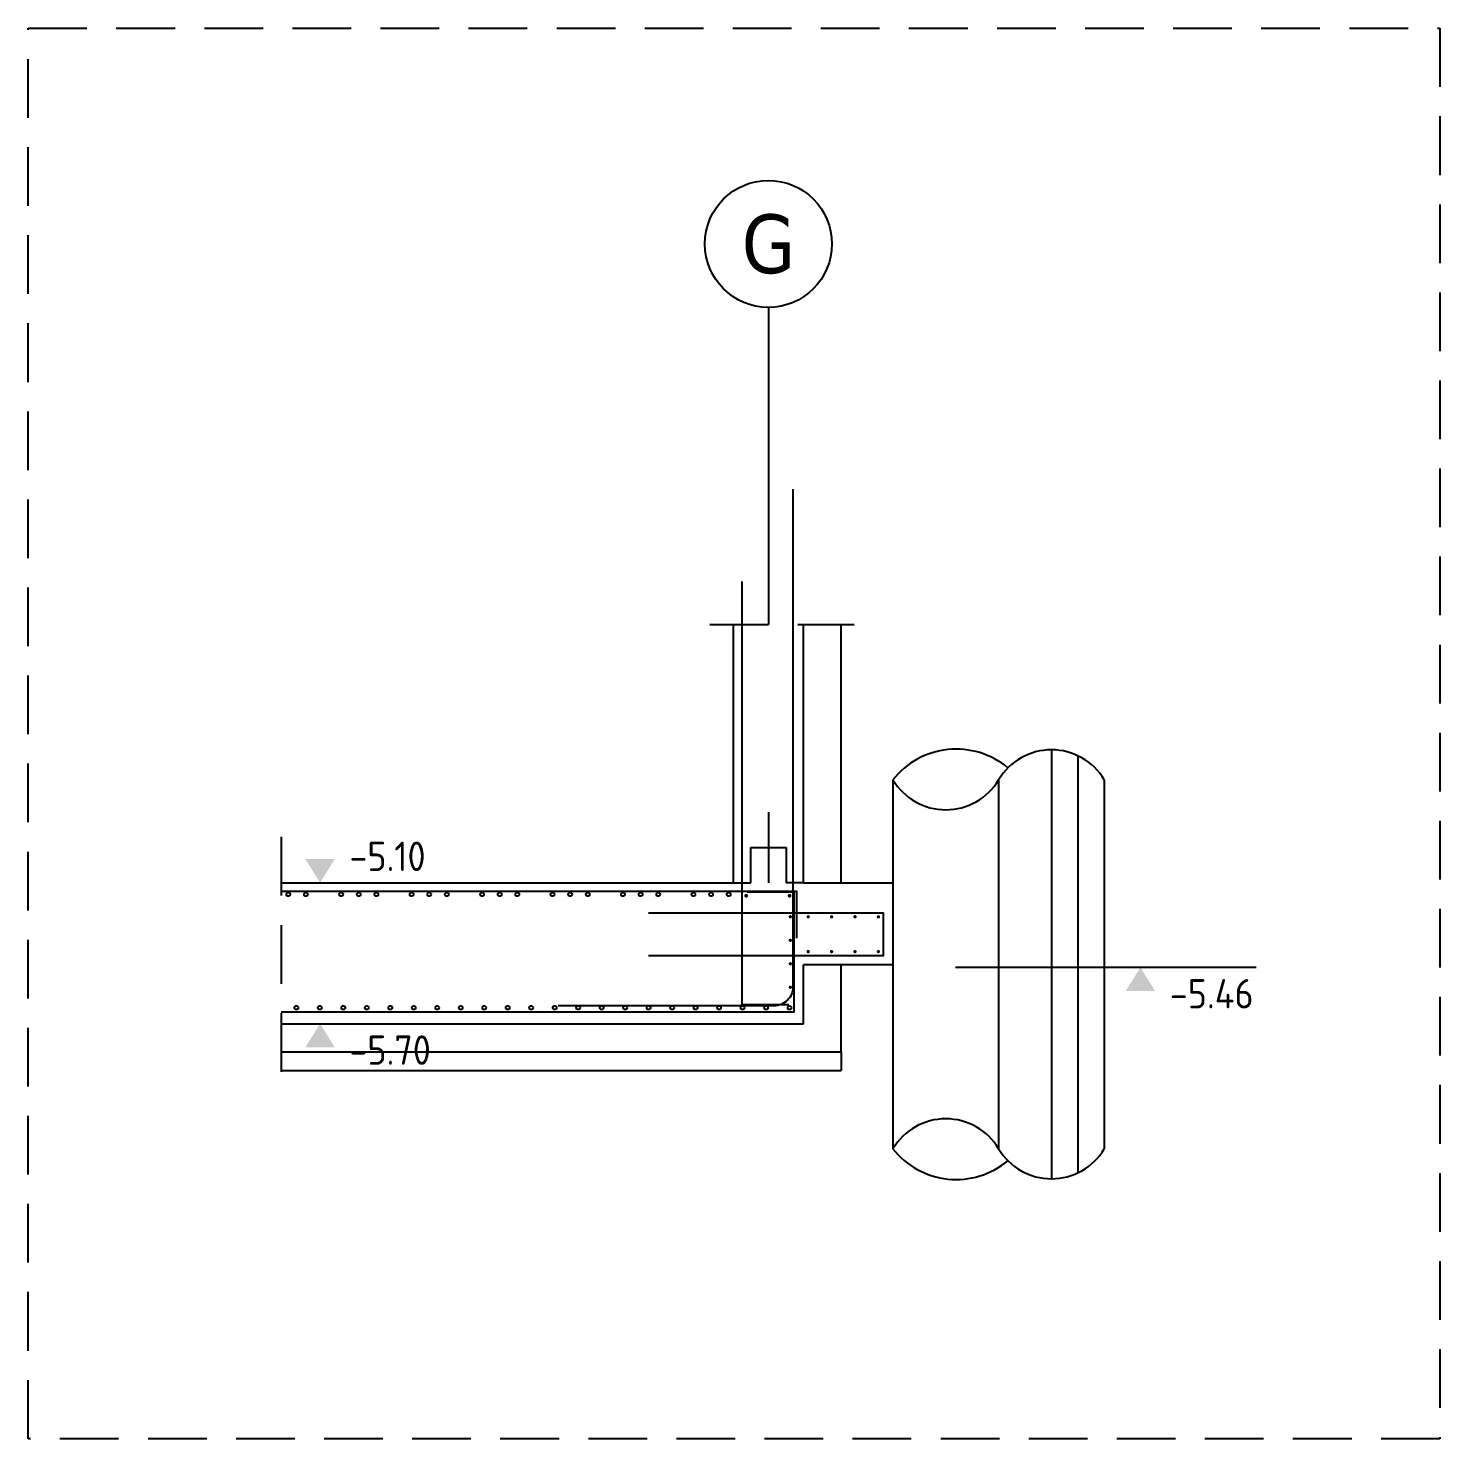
# Model space of a CAD drawing. Extents: x -28 to 85, y -37 to 54.
# Drawn here: x -28.1 to -22.09, y -20.88 to -14.88 of the extents above; entities that cross this region are included whole.
import ezdxf

# ---------------------------------------------------------------- set-up
doc = ezdxf.new("R2010")
doc.units = 0
doc.header["$LTSCALE"] = 0.5
for name, pattern in [('AUSGEZOGEN', [1000.01, 1000, 0.01]), ('DASHED', [0.75, 0.5, -0.25]), ('STRICHLINIE', [0.75, 0.5, -0.25])]:
    doc.linetypes.add(name, pattern=pattern)
for name, color, linetype in [('ACHSEN', 7, 'Continuous'), ('AFU', 7, 'Continuous'), ('BETON', 7, 'Continuous'), ('DETAIL', 7, 'Continuous'), ('HILFE', 7, 'Continuous'), ('koten', 7, 'Continuous'), ('RND', 7, 'Continuous'), ('SFP_Achsen', 7, 'Continuous'), ('SFP_Hilfe', 7, 'Continuous'), ('Verbau', 7, 'Continuous')]:
    doc.layers.add(name, color=color, linetype=linetype)
doc.styles.add('helv', font='tahoma.ttf')
doc.styles.add('txt', font='isocp.shx')

# ---------------------------------------------------------------- blocks, each defined once
blk = doc.blocks.new('okrd_o')
at = {"layer": 'koten', "color": 7, "linetype": 'Continuous'}
blk.add_solid([(-0.125, 0.202), (0.125, 0.202), (0, 0)], dxfattribs=at)
at = {"layer": 'koten', "style": 'txt'}
blk.add_attdef('OKRD', (0.25, 0.1), '', height=0.25, dxfattribs=at)
blk = doc.blocks.new('okrd_u')
at = {"layer": 'koten', "color": 7, "linetype": 'Continuous'}
blk.add_solid([(-0.125, -0.202), (0.125, -0.202), (0, 0)], dxfattribs=at)
at = {"layer": 'koten', "style": 'txt'}
blk.add_attdef('OKRD', (0.25, -0.35), '', height=0.25, dxfattribs=at)

msp = doc.modelspace()

# ---------------------------------------------------------------- linework, layer by layer
at = {"layer": 'ACHSEN', "color": 140, "linetype": 'AUSGEZOGEN'}
msp.add_line((-24.94789, -16.06531), (-24.94789, -17.41531), dxfattribs=at)
at = {"layer": 'AFU', "color": 1, "linetype": 'AUSGEZOGEN'}
msp.add_line((-24.94789, -18.21531), (-24.94789, -18.51531), dxfattribs=at)
at = {"layer": 'AFU', "color": 8, "linetype": 'AUSGEZOGEN'}
for p, q in [((-25.02289, -18.51531), (-25.02289, -18.36531)), ((-25.02289, -18.36531), (-24.87289, -18.36531)), ((-24.87289, -18.36531), (-24.87289, -18.51531)), ((-25.09789, -18.51531), (-25.02289, -18.51531)), ((-24.79789, -18.51531), (-24.87289, -18.51531))]:
    msp.add_line(p, q, dxfattribs=at)
at = {"layer": 'BETON', "color": 6, "linetype": 'AUSGEZOGEN'}
for p, q in [((-25.09789, -17.41531), (-25.09789, -18.51531)), ((-24.79789, -18.51531), (-24.79789, -17.41531)), ((-27.02289, -18.51531), (-25.09789, -18.51531)), ((-24.79789, -18.51531), (-24.41789, -18.51531)), ((-24.41789, -18.51531), (-24.41789, -18.86531)), ((-24.79789, -19.11531), (-24.79789, -18.86531)), ((-24.41789, -18.86531), (-24.79789, -18.86531)), ((-27.02289, -19.11531), (-24.79789, -19.11531))]:
    msp.add_line(p, q, dxfattribs=at)
at = {"layer": 'DETAIL', "color": 102, "linetype": 'STRICHLINIE'}
msp.add_lwpolyline([(-28.09937, -20.88291), (-28.09937, -14.87644), (-22.08942, -14.87644), (-22.08942, -20.88291)], close=True, dxfattribs=at)
at = {"layer": 'HILFE', "color": 102, "linetype": 'AUSGEZOGEN'}
for p, q in [((-24.63789, -18.51531), (-24.63789, -17.41531)), ((-24.63789, -19.23531), (-24.63789, -18.86531)), ((-24.15098, -18.87531), (-22.8706, -18.87531)), ((-27.02289, -19.23531), (-24.63789, -19.23531)), ((-24.63789, -19.23531), (-24.63789, -19.31531)), ((-27.02289, -19.31531), (-24.63789, -19.31531))]:
    msp.add_line(p, q, dxfattribs=at)
at = {"layer": 'RND', "color": 1, "linetype": 'AUSGEZOGEN'}
msp.add_lwpolyline([(-24.84365, -16.83915), (-24.84365, -18.95915, -0.4142136), (-24.92365, -19.03915), (-25.84365, -19.03915)], format="xyb", dxfattribs=at)
for points in [[(-25.06151, -17.23302), (-25.06151, -19.03302), (-24.86151, -19.03302)], [(-27.02289, -18.55168), (-24.82774, -18.55168), (-24.82774, -18.75168)], [(-27.02289, -19.06531), (-24.83789, -19.06531), (-24.83789, -18.55531), (-25.03789, -18.55531)], [(-25.45789, -18.82531), (-24.45789, -18.82531), (-24.45789, -18.64531), (-25.45789, -18.64531)]]:
    msp.add_lwpolyline(points, dxfattribs=at)
at = {"layer": 'RND', "color": 7, "linetype": 'AUSGEZOGEN'}
for points, const_width in [([(-25.0465, -18.57054, 1), (-25.0385, -18.57054, 1)], 0.008), ([(-24.86182, -18.57054, 1), (-24.85382, -18.57054, 1)], 0.008), ([(-24.85798, -18.66011, 1), (-24.85098, -18.66011, 1)], 0.007), ([(-24.77497, -18.6602, -1), (-24.78197, -18.6602, -1)], 0.007), ([(-24.67535, -18.6602, -1), (-24.68235, -18.6602, -1)], 0.007), ([(-24.57572, -18.6602, -1), (-24.58272, -18.6602, -1)], 0.007), ([(-24.4761, -18.6602, -1), (-24.4831, -18.6602, -1)], 0.007), ([(-24.85798, -18.76011, 1), (-24.85098, -18.76011, 1)], 0.007), ([(-24.77497, -18.80848, -1), (-24.78197, -18.80848, -1)], 0.007), ([(-24.67535, -18.80848, -1), (-24.68235, -18.80848, -1)], 0.007), ([(-24.57572, -18.80848, -1), (-24.58272, -18.80848, -1)], 0.007), ([(-24.4761, -18.80848, -1), (-24.4831, -18.80848, -1)], 0.007), ([(-24.85798, -18.86011, 1), (-24.85098, -18.86011, 1)], 0.007), ([(-24.85798, -18.96011, 1), (-24.85098, -18.96011, 1)], 0.007)]:
    msp.add_lwpolyline(points, format="xyb", close=True, dxfattribs=dict(at, const_width=const_width))
at = {"layer": 'RND', "color": 102, "linetype": 'AUSGEZOGEN'}
for centre in [(-26.99203, -18.56478), (-26.69203, -18.56478), (-26.39203, -18.56478), (-26.09203, -18.56478), (-25.79203, -18.56478), (-25.49203, -18.56478), (-25.19203, -18.56478)]:
    msp.add_circle(centre, 0.008, dxfattribs=at)
at = {"layer": 'RND', "color": 7, "linetype": 'AUSGEZOGEN'}
for centre in [(-26.91703, -18.56478), (-26.76703, -18.56478), (-26.61703, -18.56478), (-26.46703, -18.56478), (-26.31703, -18.56478), (-26.16703, -18.56478), (-26.01703, -18.56478), (-25.86703, -18.56478), (-25.71703, -18.56478), (-25.56703, -18.56478), (-25.41703, -18.56478), (-25.26703, -18.56478), (-25.11703, -18.56478), (-26.95782, -19.04718), (-26.85782, -19.04718), (-26.75782, -19.04718), (-26.65782, -19.04718), (-26.55782, -19.04718), (-26.45782, -19.04718), (-26.35782, -19.04718), (-26.25782, -19.04718), (-26.15782, -19.04718), (-26.05782, -19.04718), (-25.95782, -19.04718), (-25.85782, -19.04718), (-25.75782, -19.04718), (-25.65782, -19.04718), (-25.55782, -19.04718), (-25.45782, -19.04718), (-25.35782, -19.04718), (-25.25782, -19.04718), (-25.15782, -19.04718), (-25.05782, -19.04718), (-24.95782, -19.04718), (-24.85782, -19.04718)]:
    msp.add_circle(centre, 0.008, dxfattribs=at)
at = {"layer": 'SFP_Achsen', "color": 7, "linetype": 'AUSGEZOGEN'}
msp.add_circle((-24.94789, -15.79483), 0.27048, dxfattribs=at)
at = {"layer": 'SFP_Hilfe', "color": 102, "linetype": 'DASHED'}
for p, q in [((-25.19789, -17.41531), (-24.58325, -17.41531)), ((-27.02289, -18.32017), (-27.02289, -19.3966))]:
    msp.add_line(p, q, dxfattribs=at)
at = {"layer": 'Verbau', "color": 171}
for p, q in [((-23.74289, -17.94919, 0.00222), (-23.74289, -19.77573, -0.04108)), ((-23.63039, -17.97456, 0.00144), (-23.63039, -19.75036, -0.03292)), ((-24.41789, -18.07684), (-24.41789, -19.64808)), ((-23.96789, -18.07684), (-23.96789, -19.64808)), ((-23.51789, -18.07684), (-23.51789, -19.64808))]:
    msp.add_line(p, q, dxfattribs=at)
for centre, radius, start, end in [((-24.14828, -18.28996), 0.34368, 50.18929, 141.675634), ((-23.74289, -18.21131), 0.26212, 30.864818, 149.135182), ((-24.19289, -17.94237), 0.26212, 210.864818, 329.135182), ((-24.19289, -19.78255), 0.26212, 30.864818, 149.135182), ((-24.14828, -19.43496), 0.34368, 218.324366, 309.81071), ((-23.74289, -19.51361), 0.26212, 210.864818, 329.135182)]:
    msp.add_arc(centre, radius, start, end, dxfattribs=at)

# ---------------------------------------------------------------- block references
at = {"layer": 'koten', "color": 7, "linetype": 'DASHED', "xscale": 0.5, "yscale": 0.5, "zscale": 0.5}
msp.add_blockref('okrd_o', (-26.8569, -18.51531), dxfattribs=at).add_auto_attribs({'OKRD': '-5.10'})
at = {"layer": 'koten', "color": 7, "linetype": 'AUSGEZOGEN', "xscale": 0.5, "yscale": 0.5, "zscale": 0.5}
for p, values in [((-23.36392, -18.87531), {'OKRD': '-5.46'}), ((-26.8569, -19.11531), {'OKRD': '-5.70'})]:
    msp.add_blockref('okrd_u', p, dxfattribs=at).add_auto_attribs(values)

# ---------------------------------------------------------------- texts
at = {"layer": 'SFP_Achsen', "color": 6, "linetype": 'AUSGEZOGEN', "style": 'helv'}
msp.add_text('G', height=0.25, dxfattribs=at).set_placement((-25.06195, -15.91922))

doc.saveas('drawing.dxf')
